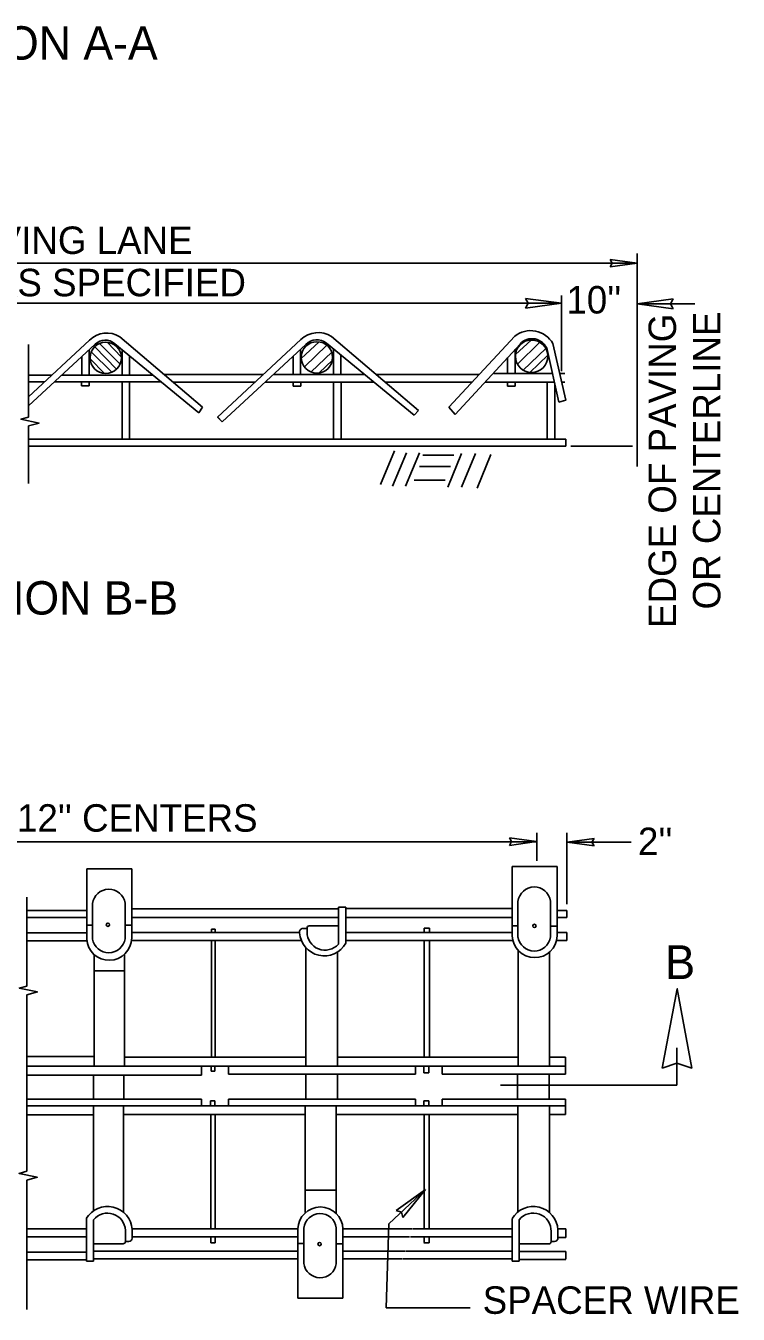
# Model space of a CAD drawing. Extents: x 78 to 441, y -47 to 245.
# Drawn here: x 291.3 to 334, y 5.1 to 82.2 of the extents above; entities that cross this region are included whole.
import ezdxf

# ---------------------------------------------------------------- set-up
doc = ezdxf.new("R2010")
doc.units = 0
doc.layers.add('Level 1', color=7, linetype='Continuous')

msp = doc.modelspace()

# ---------------------------------------------------------------- linework, layer by layer
at = {"layer": 'Level 1'}
for p, q in [((253.536, 68.021), (327.921, 68.021)), ((327.921, 68.021), (326.305, 68.243)), ((327.921, 68.021), (326.305, 67.799)), ((327.921, 55.854), (327.921, 68.602)), ((257.933, 65.624), (323.397, 65.624)), ((323.391, 65.624), (321.237, 65.92)), ((323.391, 65.624), (321.237, 65.328)), ((323.397, 61.569), (323.397, 66.094)), ((327.921, 65.589), (331.373, 65.589)), ((327.922, 65.589), (330.076, 65.884)), ((327.922, 65.589), (330.076, 65.293)), ((291.49, 60.03), (295.137, 63.419)), ((296.196, 63.296), (297.044, 62.406)), ((296.943, 63.616), (301.905, 59.401)), ((302.798, 58.813), (307.794, 63.455)), ((308.883, 63.314), (307.811, 62.319)), ((309.621, 63.634), (314.821, 59.216)), ((320.593, 63.651), (316.637, 59.402)), ((321.571, 63.427), (320.634, 62.557)), ((322.099, 63.29), (320.754, 61.979)), ((295.477, 63.169), (291.49, 59.478)), ((291.49, 58.813), (291.49, 63.163)), ((295.119, 61.327), (295.119, 62.838)), ((295.244, 62.726), (296.471, 61.498)), ((295.446, 63.026), (296.743, 61.673)), ((295.732, 63.222), (296.966, 61.986)), ((296.657, 63.205), (301.685, 59.071)), ((297.086, 61.327), (297.086, 62.852)), ((297.533, 61.327), (297.533, 62.485)), ((308.092, 63.166), (303.082, 58.528)), ((307.776, 61.371), (307.776, 62.874)), ((309.34, 63.115), (308.007, 61.816)), ((309.636, 62.695), (308.405, 61.514)), ((309.314, 63.241), (314.57, 58.92)), ((309.743, 61.371), (309.743, 62.888)), ((310.19, 61.371), (310.19, 62.521)), ((320.907, 63.186), (317.022, 58.967)), ((320.621, 61.424), (320.621, 62.876)), ((322.451, 62.925), (321.096, 61.626)), ((322.569, 62.524), (321.497, 61.49)), ((323.232, 59.703), (322.534, 62.864)), ((323.658, 59.822), (322.873, 63.213)), ((294.672, 61.327), (294.672, 62.425)), ((295.173, 62.296), (296.041, 61.428)), ((307.329, 61.371), (307.329, 62.46)), ((309.673, 62.215), (308.887, 61.458)), ((320.156, 61.424), (320.156, 62.371)), ((291.49, 61.327), (292.885, 61.327)), ((293.486, 61.327), (298.942, 61.327)), ((305.551, 61.371), (299.586, 61.371)), ((306.153, 61.371), (311.588, 61.371)), ((312.285, 61.371), (318.47, 61.371)), ((322.852, 61.424), (319.334, 61.424)), ((323.589, 61.424), (323.287, 61.424)), ((291.49, 60.915), (292.442, 60.915)), ((293.058, 60.915), (299.442, 60.915)), ((297.086, 57.491), (297.086, 60.915)), ((297.533, 57.491), (297.533, 60.915)), ((305.051, 60.906), (300.133, 60.906)), ((305.65, 60.906), (312.154, 60.906)), ((309.739, 57.522), (309.739, 60.906)), ((310.195, 57.522), (310.195, 60.906)), ((312.832, 60.906), (318.037, 60.906)), ((318.834, 60.906), (322.966, 60.906)), ((322.536, 57.491), (322.536, 60.9)), ((322.993, 57.491), (322.993, 60.729)), ((323.409, 60.906), (323.589, 60.906)), ((301.685, 59.071), (301.905, 59.401)), ((317.022, 58.967), (316.637, 59.402)), ((323.658, 59.822), (323.232, 59.703)), ((302.789, 58.822), (303.075, 58.536)), ((302.798, 58.813), (303.082, 58.528)), ((314.57, 58.92), (314.821, 59.216)), ((291.49, 54.834), (291.49, 58.29)), ((291.49, 57.491), (323.656, 57.491)), ((323.656, 57.076), (323.656, 57.491)), ((291.49, 57.076), (323.656, 57.076)), ((312.56, 54.771), (313.385, 56.785)), ((313.282, 54.668), (314.108, 56.681)), ((314.056, 54.668), (314.882, 56.681)), ((315.088, 56.527), (316.945, 56.527)), ((316.584, 54.617), (317.41, 56.63)), ((317.41, 54.617), (318.236, 56.63)), ((318.339, 54.565), (319.164, 56.578)), ((323.958, 57.071), (327.645, 57.071)), ((314.882, 55.855), (316.739, 55.855)), ((314.572, 55.029), (316.429, 55.029)), ((260.56, 33.395), (321.896, 33.395)), ((321.896, 33.396), (320.28, 33.618)), ((321.896, 33.396), (320.28, 33.174)), ((321.909, 32.243), (321.909, 33.917)), ((323.719, 29.651), (323.719, 33.917)), ((323.719, 33.36), (327.555, 33.36)), ((323.723, 33.36), (325.338, 33.582)), ((323.723, 33.36), (325.338, 33.138)), ((294.967, 31.779), (297.665, 31.779)), ((294.967, 31.779), (294.967, 27.564)), ((297.665, 31.779), (297.665, 27.632)), ((320.434, 31.913), (323.131, 31.913)), ((320.434, 31.913), (320.434, 27.767)), ((323.131, 31.913), (323.131, 27.751)), ((291.385, 24.754), (291.385, 30.078)), ((295.319, 29.687), (295.319, 27.564)), ((297.267, 29.708), (297.267, 27.584)), ((297.665, 29.368), (310.033, 29.368)), ((310.033, 27.265), (310.033, 29.465)), ((310.033, 29.465), (310.478, 29.465)), ((310.478, 27.319), (310.478, 29.465)), ((310.478, 29.402), (320.434, 29.402)), ((320.786, 29.821), (320.786, 27.668)), ((322.734, 29.841), (322.734, 27.688)), ((291.385, 29.284), (294.967, 29.284)), ((291.385, 28.847), (294.967, 28.847)), ((297.665, 28.864), (310.025, 28.864)), ((310.478, 28.864), (320.434, 28.864)), ((323.128, 29.276), (323.708, 29.276)), ((323.145, 28.864), (323.708, 28.864)), ((323.708, 28.864), (323.708, 29.276)), ((291.385, 27.938), (294.967, 27.938)), ((294.967, 28.4), (295.319, 28.4)), ((297.267, 28.4), (297.665, 28.4)), ((297.665, 27.955), (307.712, 27.955)), ((302.433, 28.159), (302.666, 28.159)), ((302.433, 27.955), (302.433, 28.159)), ((302.666, 27.955), (302.666, 28.159)), ((307.919, 28.205), (308.146, 28.205)), ((308.159, 27.978), (308.159, 28.197)), ((308.289, 28.352), (310.033, 28.352)), ((310.478, 27.955), (320.434, 27.955)), ((315.177, 28.214), (315.481, 28.214)), ((315.177, 27.955), (315.177, 28.214)), ((315.481, 27.955), (315.481, 28.214)), ((320.434, 28.357), (320.786, 28.357)), ((322.734, 28.332), (323.131, 28.332)), ((323.128, 27.955), (323.696, 27.955)), ((323.131, 27.955), (323.708, 27.955)), ((323.708, 27.955), (323.708, 27.484)), ((291.385, 27.467), (294.976, 27.467)), ((297.656, 27.484), (307.817, 27.484)), ((302.433, 20.5), (302.433, 27.484)), ((302.666, 20.495), (302.666, 27.484)), ((308.095, 19.953), (308.095, 27.043)), ((310.496, 27.484), (320.471, 27.484)), ((315.177, 20.496), (315.177, 27.484)), ((315.481, 20.509), (315.481, 27.485)), ((323.097, 27.484), (323.708, 27.484)), ((295.418, 19.953), (295.418, 26.633)), ((297.227, 19.953), (297.227, 26.648)), ((309.98, 19.953), (309.98, 26.791)), ((320.794, 19.962), (320.794, 26.883)), ((322.678, 19.953), (322.678, 26.792)), ((295.418, 25.669), (297.227, 25.669)), ((291.385, 19.022), (291.385, 24.23)), ((330.297, 18.818), (330.297, 21.051)), ((291.385, 20.525), (295.411, 20.525)), ((297.227, 20.491), (308.056, 20.491)), ((309.973, 20.491), (320.79, 20.491)), ((322.678, 20.491), (323.631, 20.491)), ((323.631, 19.482), (323.631, 20.491)), ((291.385, 19.953), (323.631, 19.953)), ((291.385, 19.415), (301.849, 19.415)), ((295.375, 17.985), (295.375, 19.404)), ((297.184, 17.985), (297.184, 19.404)), ((301.849, 19.953), (301.849, 19.415)), ((302.411, 19.655), (302.411, 19.954)), ((302.411, 19.655), (302.643, 19.655)), ((302.643, 19.655), (302.643, 19.943)), ((303.463, 19.953), (303.463, 19.482)), ((303.463, 19.482), (314.65, 19.482)), ((308.081, 17.985), (308.081, 19.482)), ((309.972, 17.985), (309.972, 19.482)), ((314.65, 19.953), (314.65, 19.482)), ((315.154, 19.549), (315.154, 19.955)), ((315.154, 19.549), (315.458, 19.549)), ((315.458, 19.549), (315.458, 19.949)), ((316.239, 19.953), (316.239, 19.482)), ((316.239, 19.482), (323.631, 19.482)), ((320.756, 17.985), (320.756, 19.465)), ((322.647, 17.985), (322.647, 19.486)), ((291.385, 13.66), (291.385, 19.055)), ((319.73, 18.818), (330.297, 18.818)), ((291.385, 17.985), (301.849, 17.985)), ((301.849, 17.59), (301.849, 17.985)), ((302.385, 17.879), (302.385, 17.595)), ((302.385, 17.879), (302.643, 17.879)), ((302.643, 17.886), (302.643, 17.595)), ((303.463, 17.59), (303.463, 17.985)), ((303.463, 17.985), (314.65, 17.985)), ((314.65, 17.59), (314.65, 17.985)), ((315.142, 17.886), (315.142, 17.582)), ((315.142, 17.886), (315.445, 17.886)), ((315.445, 17.886), (315.445, 17.582)), ((316.239, 17.985), (323.631, 17.985)), ((316.239, 17.59), (316.239, 17.985)), ((323.631, 17.06), (323.631, 17.985)), ((291.385, 17.581), (323.631, 17.581)), ((291.385, 17.043), (295.377, 17.043)), ((295.377, 11.298), (295.377, 17.594)), ((297.166, 11.214), (297.166, 17.581)), ((297.176, 17.06), (308.052, 17.06)), ((302.408, 17.06), (302.408, 10.239)), ((302.666, 17.06), (302.666, 10.226)), ((308.052, 11.204), (308.052, 17.553)), ((309.902, 11.148), (309.902, 17.595)), ((309.902, 17.06), (320.779, 17.06)), ((315.164, 17.06), (315.164, 10.229)), ((315.468, 17.06), (315.468, 10.229)), ((320.779, 11.23), (320.779, 17.563)), ((322.67, 11.206), (322.67, 17.564)), ((322.67, 17.06), (323.631, 17.06)), ((291.385, 5.397), (291.385, 13.137)), ((308.052, 12.533), (309.884, 12.533)), ((315.256, 12.582), (313.485, 11.322)), ((315.256, 12.582), (313.891, 10.891)), ((294.947, 10.826), (294.947, 8.29)), ((320.43, 10.826), (320.43, 8.29)), ((291.385, 10.216), (294.934, 10.216)), ((295.375, 10.762), (295.375, 8.29)), ((297.283, 10.126), (297.283, 9.451)), ((307.608, 10.216), (297.692, 10.216)), ((297.695, 10.177), (297.695, 9.651)), ((307.608, 6.06), (307.608, 10.216)), ((307.96, 8.152), (307.96, 10.266)), ((309.908, 8.132), (309.908, 10.286)), ((310.306, 6.06), (310.306, 10.216)), ((314.458, 10.216), (310.306, 10.216)), ((320.43, 10.216), (314.495, 10.216)), ((320.859, 10.762), (320.859, 8.29)), ((322.766, 10.142), (322.766, 9.438)), ((323.657, 10.216), (323.175, 10.216)), ((323.178, 10.18), (323.178, 9.667)), ((323.657, 9.695), (323.657, 10.216)), ((291.385, 9.747), (294.947, 9.747)), ((297.143, 9.318), (295.375, 9.318)), ((297.489, 9.461), (297.283, 9.461)), ((307.608, 9.747), (297.695, 9.747)), ((302.408, 9.747), (302.408, 9.374)), ((302.408, 9.374), (302.666, 9.374)), ((302.666, 9.747), (302.666, 9.374)), ((307.612, 9.345), (307.96, 9.345)), ((309.908, 9.328), (310.306, 9.328)), ((314.296, 9.747), (310.306, 9.747)), ((320.43, 9.747), (314.343, 9.747)), ((315.158, 9.383), (315.469, 9.383)), ((315.164, 9.745), (315.164, 9.399)), ((315.468, 9.732), (315.468, 9.386)), ((322.662, 9.318), (320.867, 9.318)), ((322.972, 9.461), (322.766, 9.461)), ((323.657, 9.695), (323.178, 9.695)), ((291.385, 8.819), (294.947, 8.819)), ((307.608, 8.886), (295.375, 8.886)), ((310.306, 8.886), (314.014, 8.886)), ((314.056, 8.886), (320.43, 8.886)), ((320.859, 8.862), (323.641, 8.862)), ((323.641, 8.408), (323.641, 8.862)), ((291.385, 8.367), (294.947, 8.367)), ((294.947, 8.29), (295.375, 8.29)), ((307.608, 8.417), (295.375, 8.417)), ((310.306, 8.417), (313.857, 8.417)), ((313.894, 8.417), (320.43, 8.417)), ((320.43, 8.29), (320.859, 8.29)), ((320.859, 8.391), (323.642, 8.391)), ((307.608, 6.06), (310.306, 6.06)), ((312.893, 5.498), (317.926, 5.498))]:
    msp.add_line(p, q, dxfattribs=at)
for points in [[(326.305, 67.799), (326.43, 68.023), (326.305, 68.243)], [(321.237, 65.328), (321.403, 65.627), (321.237, 65.92)], [(330.076, 65.884), (329.91, 65.585), (330.076, 65.293)], [(291.49, 58.813), (291.029, 58.685), (292.122, 58.455), (291.49, 58.29)], [(320.28, 33.174), (320.406, 33.398), (320.28, 33.618)], [(325.338, 33.582), (325.214, 33.358), (325.338, 33.138)], [(291.385, 24.754), (290.926, 24.626), (292.019, 24.396), (291.387, 24.23)], [(291.385, 13.66), (290.92, 13.531), (292.013, 13.301), (291.385, 13.137)], [(312.893, 5.498), (313.049, 10.512), (315.256, 12.582)], [(313.891, 10.891), (313.807, 11.223), (313.485, 11.322)]]:
    msp.add_lwpolyline(points, dxfattribs=at)
for points in [[(294.665, 60.917), (295.112, 60.917), (295.112, 60.684), (294.665, 60.684)], [(307.331, 60.905), (307.778, 60.905), (307.778, 60.673), (307.331, 60.673)], [(320.165, 60.673), (320.612, 60.673), (320.612, 60.906), (320.165, 60.906)], [(329.417, 19.839), (330.298, 20.137), (331.186, 19.844), (330.318, 24.588)]]:
    msp.add_lwpolyline(points, close=True, dxfattribs=at)
for centre, radius in [((296.108, 62.363), 0.938), ((308.751, 62.386), 0.938), ((321.6, 62.456), 0.971), ((296.24, 28.424), 0.098), ((321.769, 28.356), 0.098), ((308.908, 9.301), 0.098)]:
    msp.add_circle(centre, radius, dxfattribs=at)
for centre, radius, start, end in [((296.161, 62.408), 1.439, 57.09251, 135.36086), ((296.085, 62.576), 0.85, 47.74639, 135.71644), ((308.819, 62.401), 1.471, 56.96365, 134.19602), ((308.743, 62.537), 0.905, 50.9592, 136.04502), ((321.549, 62.474), 1.516, 29.17575, 129.09471), ((321.625, 62.542), 0.964, 19.49964, 138.10329), ((296.294, 29.566), 0.983, 8.30978, 172.89966), ((321.761, 29.7), 0.983, 8.22206, 172.96075), ((307.931, 27.988), 0.222, 94.35643, 190.18921), ((309.187, 28.038), 1.478, 183.80868, 330.87511), ((308.281, 28.229), 0.124, 86.2721, 190.72611), ((309.231, 27.979), 1.074, 179.27347, 318.28109), ((296.315, 27.642), 1.35, 183.32682, 359.58085), ((296.291, 27.731), 0.986, 189.73619, 351.44297), ((321.783, 27.801), 1.349, 181.45442, 357.84697), ((321.761, 27.829), 0.983, 187.03925, 351.77794), ((296.22, 10.078), 1.478, 3.84636, 149.55872), ((296.209, 10.085), 1.074, 2.22823, 140.93757), ((308.957, 10.177), 1.349, 1.65979, 178.34021), ((308.935, 10.145), 0.983, 8.24816, 172.96075), ((321.704, 10.078), 1.478, 3.08252, 149.55872), ((321.694, 10.087), 1.074, 358.02308, 141.04373), ((297.144, 9.458), 0.139, 269.8024, 2.71353), ((322.643, 9.44), 0.123, 279.05496, 358.86891), ((308.935, 8.273), 0.983, 187.09347, 351.75184)]:
    msp.add_arc(centre, radius, start, end, dxfattribs=at)
for centre, ratio, start_param, end_param in [((297.486, 9.683), 0.947669, 6.218395, 7.638445), ((322.969, 9.683), 0.944683, 6.221083, 7.765425)]:
    msp.add_ellipse(centre, major_axis=(0.017, -0.221), ratio=ratio, start_param=start_param, end_param=end_param, dxfattribs=at)

# ---------------------------------------------------------------- texts
for s, height, p in [('SECTION A-A', 1.99688, (282.158, 80.213)), ("12'-0'' PAVING LANE", 1.64409, (280.377, 68.578)), ("10'-4'' OR AS SPECIFIED", 1.64409, (279.173, 66.045)), ("10''", 1.6441, (323.682, 65.014)), ('SECTION B-B', 1.99688, (283.378, 46.992)), ("11 DOWELS ON 12'' CENTERS", 1.64409, (273.691, 33.993)), ("2''", 1.6441, (327.967, 32.591)), ('B', 2.023, (329.586, 25.168)), ('SPACER WIRE', 1.64409, (318.672, 5.129))]:
    msp.add_text(s, height=height, dxfattribs=at).set_placement(p)
for s, p in [('EDGE OF PAVING', (330.247, 46.189)), ('OR CENTERLINE', (332.903, 47.297))]:
    msp.add_text(s, height=1.64409, rotation=90, dxfattribs=at).set_placement(p)

doc.saveas('drawing.dxf')
